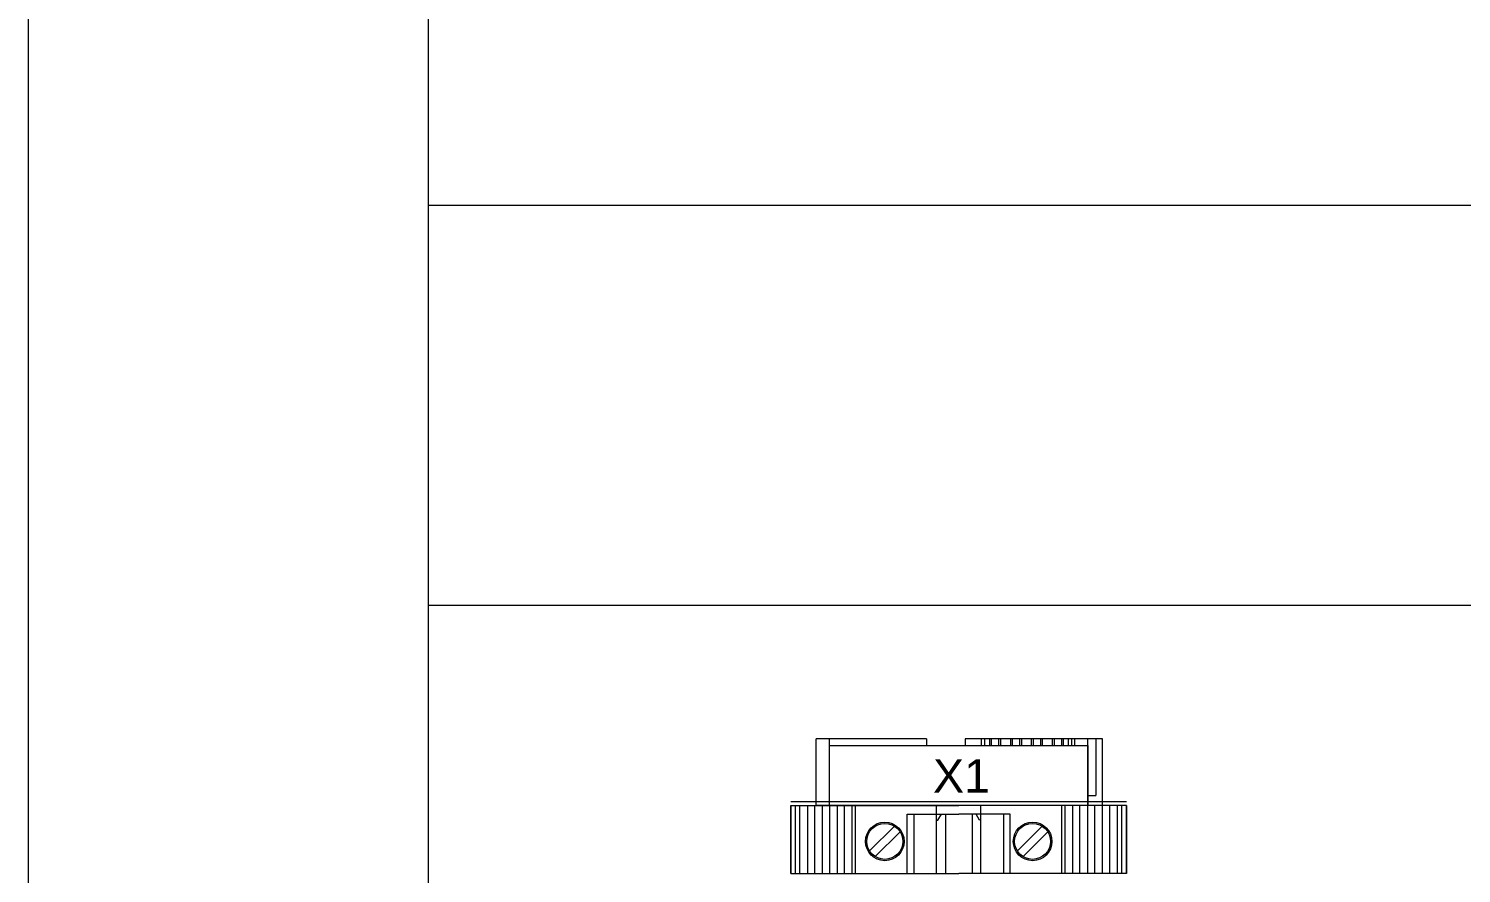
# Model space of a CAD drawing. Header units: millimetres. Extents: x 0 to 14510, y -7775 to 297.
# Drawn here: x 1089.2 to 1304.4, y -2294.7 to -2167.9 of the extents above; entities that cross this region are included whole.
import ezdxf
from ezdxf.enums import TextEntityAlignment as Align

# ---------------------------------------------------------------- set-up
doc = ezdxf.new("R2010")
doc.units = ezdxf.units.MM
doc.layers.add('eProC - L2', color=41, linetype='Continuous', lineweight=20)
doc.styles.get("Standard").update_dxf_attribs({"font": 'arial.ttf'})

# ---------------------------------------------------------------- blocks, each defined once
blk = doc.blocks.new('eProC_Z_EK1+I-RE1')
at = {"layer": 'eProC - L2'}
for p, q in [((0, 0), (0, -20.65)), ((10, 0), (0, 0)), ((10, 0), (10, -43)), ((0, -1), (8.5, -1)), ((8.5, -2.2), (8.5, -1)), ((10, -2.2), (0, -2.2)), ((0, -4.2), (1, -4.2)), ((1, -4.59), (0, -4.59)), ((1, -5.09), (0, -5.09)), ((1, -5.84), (0, -5.84)), ((1, -6.11), (0, -6.11)), ((1, -7.21), (0, -7.21)), ((1, -7.49), (0, -7.49)), ((1, -8.99), (0, -8.99)), ((1, -9.26), (0, -9.26)), ((1, -10.36), (0, -10.36)), ((1, -10.64), (0, -10.64)), ((1, -12.14), (0, -12.14)), ((1, -12.42), (0, -12.42)), ((1, -13.52), (0, -13.52)), ((1, -13.79), (0, -13.79)), ((1, -15.29), (0, -15.29)), ((1, -15.57), (0, -15.57)), ((1, -16.67), (0, -16.67)), ((1, -16.94), (0, -16.94)), ((1, -17.69), (0, -17.69)), ((1, -18.19), (0, -18.19)), ((0, -20.65), (1, -20.65)), ((1, -26.45), (1, -20.65)), ((0, -26.45), (0, -43)), ((0, -26.45), (1, -26.45)), ((10, -41), (0, -41)), ((10, -43), (0, -43))]:
    blk.add_line(p, q, dxfattribs=at)
blk.add_lwpolyline([(10, -41), (1, -41), (1, -2.2), (10, -2.2)], close=True, dxfattribs=at)
blk.add_attdef('XXXX.X', text='', height=5, rotation=90, dxfattribs=at).set_placement((8.07, -21.18), align=Align.CENTER)
blk = doc.blocks.new('eProC_Z_BPN10')
at = {"layer": 'eProC - L2'}
for p, q in [((0, 0), (0, -25.2)), ((0, 0), (10.2, 0)), ((10.2, 0), (0, 0)), ((10.2, 0), (10.2, -25.2)), ((10.2, -0.71), (0, -0.71)), ((10.2, -1.36), (0, -1.36)), ((10.2, -2.52), (0, -2.52)), ((10.2, -3.59), (0, -3.59)), ((10.2, -4.75), (0, -4.75)), ((10.2, -5.82), (0, -5.82)), ((10.2, -6.98), (0, -6.98)), ((10.2, -8.04), (0, -8.04)), ((10.2, -9.2), (0, -9.2)), ((10.2, -9.71), (0, -9.71)), ((6.84, -16.39), (3.11, -12.66)), ((7.69, -15.54), (3.96, -11.81)), ((10.2, -17.45), (1.3, -17.45)), ((1.3, -17.45), (1.3, -25.2)), ((1.3, -18.45), (10.2, -18.45)), ((1.3, -21.85), (0, -21.85)), ((10.2, -21.85), (1.3, -21.85)), ((2.2, -22.08), (1.3, -22.6)), ((1.3, -23.2), (10.2, -23.2)), ((2.2, -21.85), (2.2, -22.08)), ((0, -50.4), (0, -25.2)), ((1.3, -32.95), (1.3, -25.2)), ((10.2, -50.4), (10.2, -25.2)), ((1.3, -27.2), (10.2, -27.2)), ((2.2, -28.32), (1.3, -27.8)), ((1.3, -28.55), (0, -28.55)), ((10.2, -28.55), (1.3, -28.55)), ((2.2, -28.55), (2.2, -28.32)), ((1.3, -31.95), (10.2, -31.95)), ((10.2, -32.95), (1.3, -32.95)), ((7.69, -37.74), (3.96, -34.01)), ((6.84, -38.59), (3.11, -34.86)), ((10.2, -40.69), (0, -40.69)), ((10.2, -41.2), (0, -41.2)), ((10.2, -42.36), (0, -42.36)), ((10.2, -43.42), (0, -43.42)), ((10.2, -44.58), (0, -44.58)), ((10.2, -45.65), (0, -45.65)), ((10.2, -46.81), (0, -46.81)), ((10.2, -47.88), (0, -47.88)), ((10.2, -49.04), (0, -49.04)), ((10.2, -49.69), (0, -49.69)), ((0, -50.4), (10.2, -50.4)), ((10.2, -50.4), (0, -50.4))]:
    blk.add_line(p, q, dxfattribs=at)
for centre, radius in [((5.4, -14.1), 2.9), ((5.4, -14.1), 2.7), ((5.4, -36.3), 2.9), ((5.4, -36.3), 2.7)]:
    blk.add_circle(centre, radius, dxfattribs=at)

msp = doc.modelspace()

# ---------------------------------------------------------------- linework, layer by layer
at = {"layer": 'eProC - L2'}
msp.add_line((1254.11, -2283.99), (1203.71, -2283.99), dxfattribs=at)
for points in [[(1089.21, -1759.46), (1569.21, -1759.46), (1569.21, -2759.46), (1089.21, -2759.46), (1089.21, -1759.46)], [(1089.21, -2024.46), (1149.21, -2024.46), (1149.21, -2759.46), (1089.21, -2759.46), (1089.21, -2024.46)], [(1569.21, -2194.46), (1149.21, -2194.46), (1149.21, -2254.46), (1569.21, -2254.46), (1569.21, -2194.46)]]:
    msp.add_lwpolyline(points, dxfattribs=at)

# ---------------------------------------------------------------- block references
at = {"color": 4, "rotation": 270}
msp.add_blockref('eProC_Z_EK1+I-RE1', (1250.51, -2274.51), dxfattribs=at).add_auto_attribs({'XXXX.X': 'X1'})
at = {"rotation": 270}
msp.add_blockref('eProC_Z_BPN10', (1254.11, -2284.51), dxfattribs=at)

doc.saveas('drawing.dxf')
